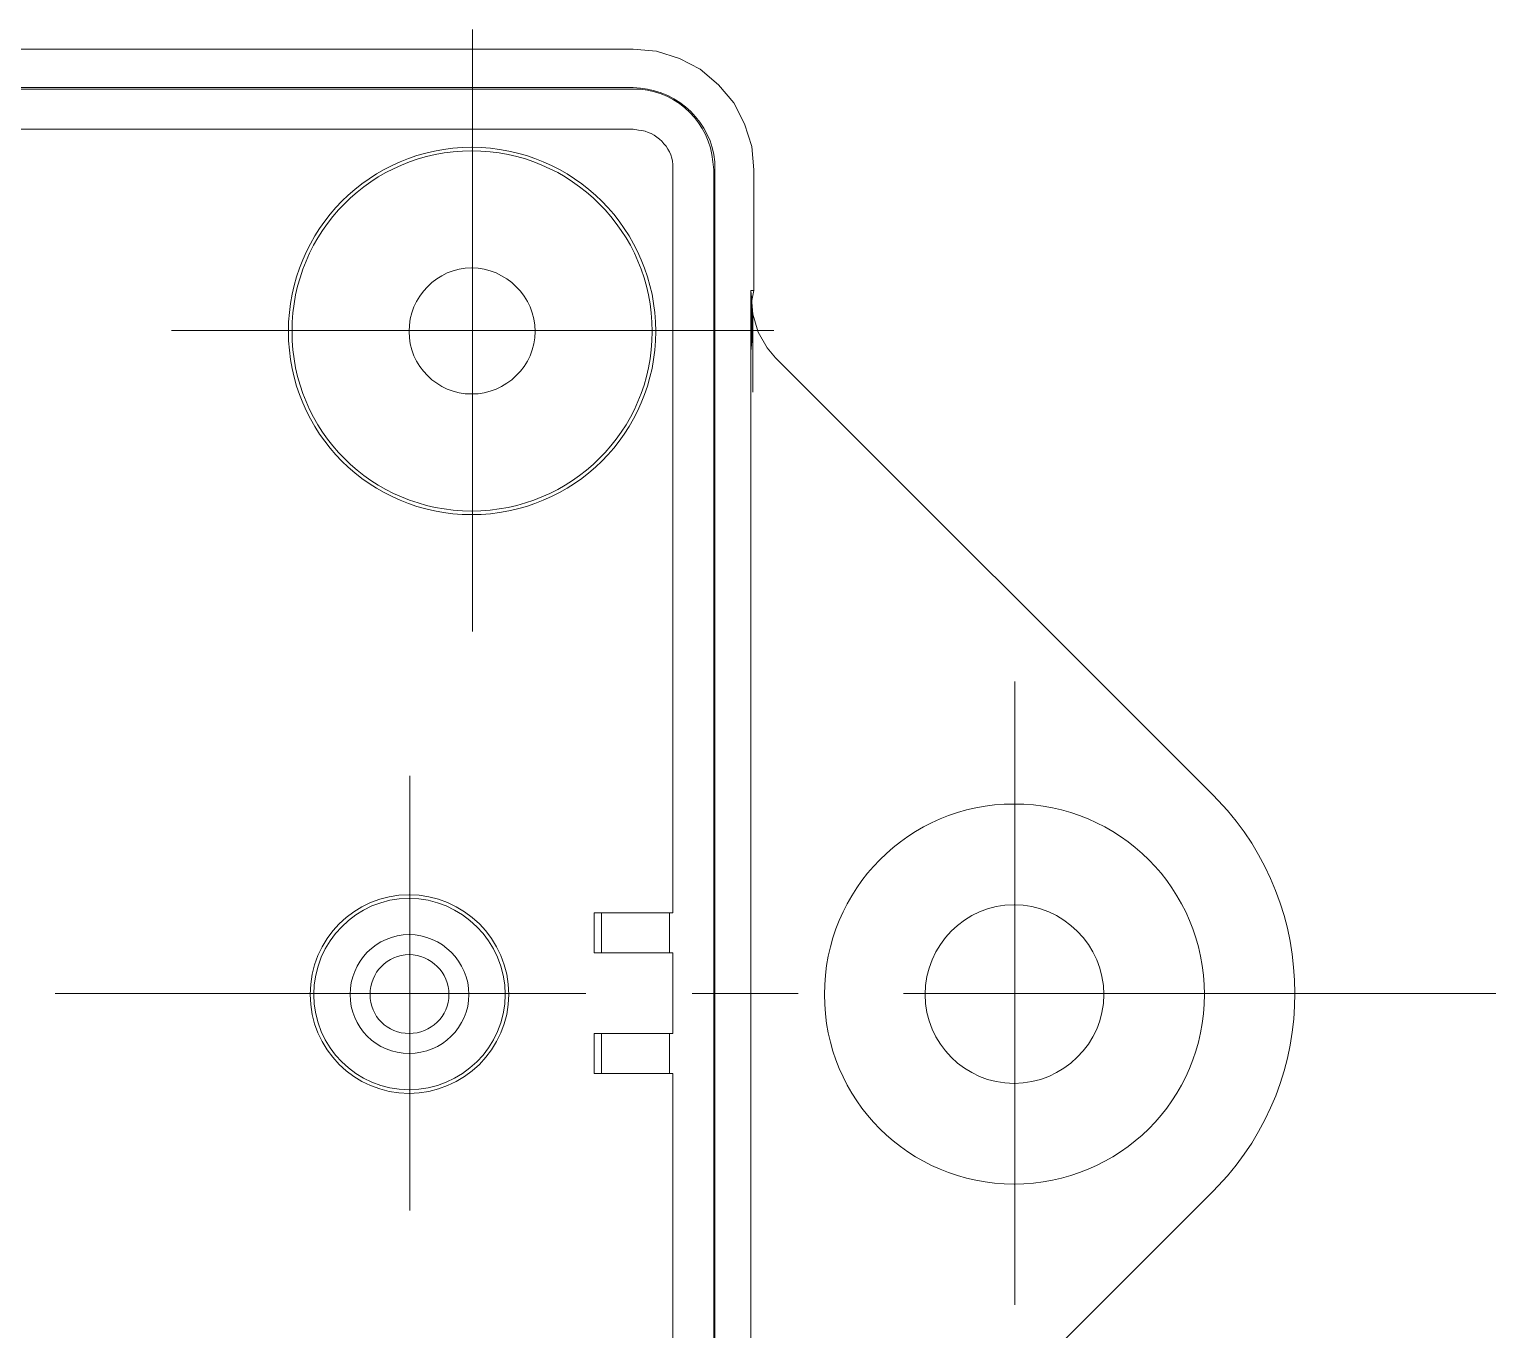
# Model space of a CAD drawing. Header units: inches. Extents: x 11 to 682, y 148 to 1119.
# Drawn here: x 290.7 to 387.7, y 561.8 to 647.8 of the extents above; entities that cross this region are included whole.
import ezdxf

# ---------------------------------------------------------------- set-up
doc = ezdxf.new("R2010")
doc.units = ezdxf.units.IN
doc.header["$MEASUREMENT"] = 0
doc.layers.add('图层 1', color=7, linetype='Continuous')

msp = doc.modelspace()

# ---------------------------------------------------------------- linework, layer by layer
at = {"layer": '图层 1', "color": 7, "lineweight": 18, "true_color": 0xffffff}
for points in [[(319.98, 627.9), (319.98, 647.82)], [(168.48, 646.5), (330.6, 646.5)], [(330.601, 646.5), (332.16, 646.38)], [(332.16, 646.38), (333.66, 645.9)], [(333.66, 645.9), (335.041, 645.18)], [(335.041, 645.18), (336.24, 644.16)], [(336.24, 644.16), (337.26, 642.96)], [(168.48, 643.98), (330.6, 643.98)], [(168.48, 643.86), (330.6, 643.86)], [(337.26, 642.96), (337.98, 641.58)], [(254.88, 641.22), (330.6, 641.22)], [(337.98, 641.58), (338.46, 640.08)], [(338.46, 640.08), (338.581, 638.52)], [(333.24, 589.38), (333.24, 638.52)], [(335.94, 529.561), (335.94, 638.52)], [(336, 529.561), (336, 638.52)], [(338.58, 630.54), (338.58, 638.52)], [(338.4, 630.54), (338.46, 629.88)], [(338.4, 537.54), (338.4, 630.54)], [(338.4, 630.54), (338.58, 630.54)], [(338.46, 629.88), (338.58, 630.54)], [(338.4, 624.6), (338.4, 625.26), (338.4, 625.86), (338.4, 626.52), (338.46, 627.18), (338.46, 627.84), (338.46, 628.5), (338.46, 629.1), (338.46, 629.76), (338.46, 629.88)], [(338.46, 629.88), (338.46, 629.76)], [(340.02, 626.1), (339.48, 626.76), (338.88, 627.78), (338.52, 628.98), (338.46, 629.76)], [(338.46, 629.76), (338.46, 629.52), (338.46, 629.28), (338.52, 628.92), (338.52, 628.62), (338.52, 628.32), (338.52, 628.02), (338.52, 627.72), (338.52, 627.42), (338.52, 627.06), (338.52, 626.76), (338.52, 626.4), (338.52, 626.04), (338.52, 625.68), (338.52, 625.32), (338.52, 624.96), (338.52, 624.6)], [(300.06, 627.9), (319.98, 627.9)], [(319.98, 627.9), (319.98, 607.98)], [(319.98, 627.9), (339.9, 627.9)], [(340.02, 626.1), (368.94, 597.18)], [(338.4, 623.82), (338.4, 544.32)], [(338.52, 624.6), (338.52, 624.42), (338.52, 624.24), (338.52, 624), (338.52, 623.82)], [(355.86, 584.04), (355.86, 604.68)], [(315.84, 584.04), (315.84, 598.44)], [(328.02, 589.38), (328.02, 586.74)], [(328.02, 589.38), (333.24, 589.38)], [(328.5, 589.38), (328.5, 586.74)], [(333, 586.74), (333, 589.38)], [(328.02, 586.74), (333.24, 586.74)], [(333.24, 581.4), (333.24, 586.74)], [(292.38, 584.04), (327.48, 584.04)], [(315.84, 584.04), (315.84, 569.7)], [(334.5, 584.04), (341.52, 584.04)], [(348.48, 584.04), (387.66, 584.04)], [(355.86, 584.04), (355.86, 570.12), (355.86, 563.46)], [(328.02, 581.4), (328.02, 578.76)], [(328.02, 581.4), (333.24, 581.4)], [(328.5, 581.4), (328.5, 578.76)], [(333, 578.76), (333, 581.4)], [(328.02, 578.76), (333.24, 578.76)], [(333.24, 529.561), (333.24, 578.76)], [(340.02, 542.04), (368.94, 570.96)]]:
    msp.add_lwpolyline(points, dxfattribs=at)
for points, knots in [([(336, 638.52), (336, 638.52), (336, 639.06), (336, 639.06), (335.799, 641.618), (333.621, 643.728), (331.08, 643.92), (331.08, 643.92), (330.6, 643.98), (330.6, 643.98)], [0, 0, 0, 0, 1, 1, 1, 2, 2, 2, 3, 3, 3, 3]), ([(335.94, 638.52), (335.94, 638.52), (335.88, 639.06), (335.88, 639.06), (335.642, 641.609), (333.64, 643.629), (331.08, 643.86), (331.08, 643.86), (330.6, 643.86), (330.6, 643.86)], [0, 0, 0, 0, 1, 1, 1, 2, 2, 2, 3, 3, 3, 3]), ([(333.24, 638.52), (333.24, 638.52), (333.24, 638.88), (333.24, 638.88), (333.128, 640.045), (332.133, 641.045), (330.96, 641.16), (330.96, 641.16), (330.6, 641.22), (330.6, 641.22)], [0, 0, 0, 0, 1, 1, 1, 2, 2, 2, 3, 3, 3, 3]), ([(319.92, 615.72), (326.64, 615.72), (332.1, 621.12), (332.1, 627.84), (332.1, 634.56), (326.64, 640.02), (319.92, 640.02), (313.2, 640.02), (307.8, 634.56), (307.8, 627.84), (307.8, 621.12), (313.2, 615.72), (319.92, 615.72)], [0, 0, 0, 0, 1, 1, 1, 2, 2, 2, 3, 3, 3, 4, 4, 4, 4]), ([(319.92, 615.96), (326.52, 615.96), (331.86, 621.24), (331.86, 627.84), (331.86, 634.44), (326.52, 639.78), (319.92, 639.78), (313.32, 639.78), (308.04, 634.44), (308.04, 627.84), (308.04, 621.24), (313.32, 615.96), (319.92, 615.96)], [0, 0, 0, 0, 1, 1, 1, 2, 2, 2, 3, 3, 3, 4, 4, 4, 4]), ([(319.92, 623.7), (322.2, 623.7), (324.12, 625.56), (324.12, 627.84), (324.12, 630.12), (322.2, 632.04), (319.92, 632.04), (317.64, 632.04), (315.78, 630.12), (315.78, 627.84), (315.78, 625.56), (317.64, 623.7), (319.92, 623.7)], [0, 0, 0, 0, 1, 1, 1, 2, 2, 2, 3, 3, 3, 4, 4, 4, 4]), ([(338.4, 624.6), (338.4, 624.6), (338.4, 624.54), (338.4, 624.54), (338.4, 624.32), (338.4, 624.1), (338.4, 623.88), (338.4, 623.88), (338.4, 623.82), (338.4, 623.82)], [0, 0, 0, 0, 1, 1, 1, 2, 2, 2, 3, 3, 3, 3]), ([(355.8, 571.44), (362.76, 571.44), (368.4, 577.02), (368.4, 583.98), (368.4, 590.94), (362.76, 596.58), (355.8, 596.58), (348.84, 596.58), (343.26, 590.94), (343.26, 583.98), (343.26, 577.02), (348.84, 571.44), (355.8, 571.44)], [0, 0, 0, 0, 1, 1, 1, 2, 2, 2, 3, 3, 3, 4, 4, 4, 4]), ([(368.94, 570.96), (368.94, 570.96), (369.3, 571.32), (369.3, 571.32), (376.075, 578.362), (376.064, 589.766), (369.3, 596.82), (369.3, 596.82), (368.94, 597.18), (368.94, 597.18)], [0, 0, 0, 0, 1, 1, 1, 2, 2, 2, 3, 3, 3, 3]), ([(315.78, 577.44), (319.38, 577.44), (322.38, 580.38), (322.38, 583.98), (322.38, 587.64), (319.38, 590.58), (315.78, 590.58), (312.18, 590.58), (309.24, 587.64), (309.24, 583.98), (309.24, 580.38), (312.18, 577.44), (315.78, 577.44)], [0, 0, 0, 0, 1, 1, 1, 2, 2, 2, 3, 3, 3, 4, 4, 4, 4]), ([(315.78, 577.68), (319.26, 577.68), (322.14, 580.5), (322.14, 583.98), (322.14, 587.46), (319.26, 590.34), (315.78, 590.34), (312.3, 590.34), (309.48, 587.46), (309.48, 583.98), (309.48, 580.5), (312.3, 577.68), (315.78, 577.68)], [0, 0, 0, 0, 1, 1, 1, 2, 2, 2, 3, 3, 3, 4, 4, 4, 4]), ([(355.8, 578.1), (359.04, 578.1), (361.74, 580.74), (361.74, 583.98), (361.74, 587.22), (359.04, 589.92), (355.8, 589.92), (352.56, 589.92), (349.92, 587.22), (349.92, 583.98), (349.92, 580.74), (352.56, 578.1), (355.8, 578.1)], [0, 0, 0, 0, 1, 1, 1, 2, 2, 2, 3, 3, 3, 4, 4, 4, 4]), ([(315.78, 580.08), (317.94, 580.08), (319.74, 581.82), (319.74, 583.98), (319.74, 586.14), (317.94, 587.94), (315.78, 587.94), (313.62, 587.94), (311.88, 586.14), (311.88, 583.98), (311.88, 581.82), (313.62, 580.08), (315.78, 580.08)], [0, 0, 0, 0, 1, 1, 1, 2, 2, 2, 3, 3, 3, 4, 4, 4, 4]), ([(315.78, 581.4), (317.22, 581.4), (318.42, 582.54), (318.42, 583.98), (318.42, 585.42), (317.22, 586.62), (315.78, 586.62), (314.34, 586.62), (313.2, 585.42), (313.2, 583.98), (313.2, 582.54), (314.34, 581.4), (315.78, 581.4)], [0, 0, 0, 0, 1, 1, 1, 2, 2, 2, 3, 3, 3, 4, 4, 4, 4])]:
    msp.add_open_spline(points, degree=3, knots=knots, dxfattribs=at)

doc.saveas('drawing.dxf')
